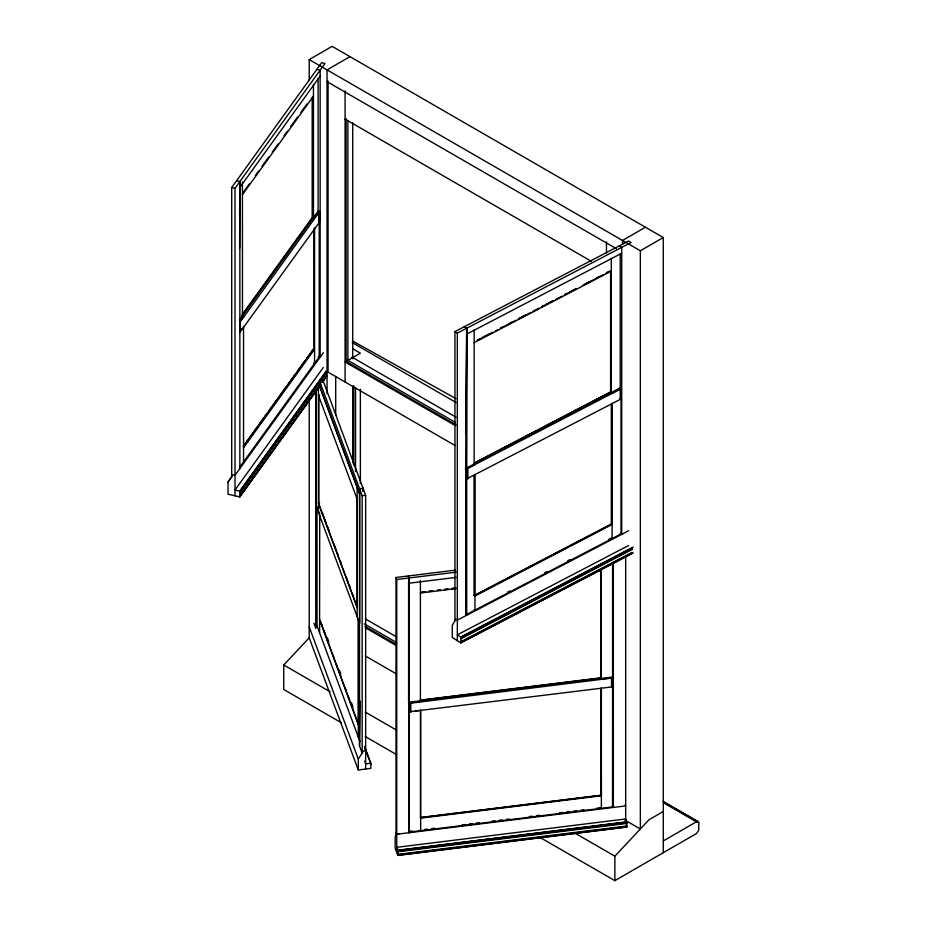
<?xml version="1.0" encoding="UTF-8"?>
<svg xmlns="http://www.w3.org/2000/svg" width="927" height="927" viewBox="0 0 927 927"><rect width="100%" height="100%" fill="white"/><g stroke="black" fill="none" stroke-linecap="round" stroke-linejoin="round"><path stroke-width="1.39" d="M408.703 702.399L409.062 577.985L409.062 832.724L409.062 577.985L408.32 575.968M468.564 477.915L466.003 479.247L620.708 399.143L621.287 388.552L620.221 387.868L465.203 468.738M621.287 388.668L466.003 469.247L474.96 464.578L474.16 464.068M408.749 747.938L408.819 711.936M408.83 703.292L409.062 577.985M465.817 433.743L466.698 328.251L466.003 614.798L466.698 615.238L466.698 328.251L464.3 326.721M239.63 248.169L239.85 181.553L236.559 180.765M363.013 488.216L363.002 491.101L363.013 488.216L359.525 488.645L359.525 745.957L362.167 753.072L362.167 495.76L320.267 382.897M465.817 497.278L465.91 478.494M465.957 469.827L466.698 328.251M239.63 213.384L239.85 181.553L239.85 468.541M239.618 201.738L239.85 181.553M359.525 745.957L360.139 701.067M397.81 855.436L397.845 850.407L396.733 847.313L625.679 818.97L626.814 822.423L626.791 827.093L397.81 855.436L395.157 848.275L395.157 837.417L396.269 833.002L396.733 834.254L625.679 805.911L625.215 804.659M628.726 530.719L457.335 620.128L455.852 619.178L452.295 625.25L452.295 637.498L460.893 642.874L460.893 637.22L457.335 634.833L628.518 545.539M323.372 352.7L235.006 475.261L232.955 474.775L228.054 481.947L228.054 494.195L239.908 496.93L239.908 491.264L235.006 489.977L323.303 367.509M620.684 392.445L621.02 388.378L612.098 393.036L610.499 392.017L474.647 462.886M319.641 211.599L239.734 322.631L239.734 332.631L319.224 222.538L319.56 211.495L318.088 211.136L239.351 320.348M612.886 563.836L612.596 807.313L612.596 685.945M313.975 623.268L315.736 628.008L317.046 625.957L317.046 506.756M364.659 761.148L365.655 763.848L370.846 763.303L370.846 768.344L358.297 769.989L358.297 759.097L363.488 751.021L365.655 750.754L364.659 748.054M231.715 476.594L231.715 187.486L321.692 62.677L324.983 63.476L235.006 188.274L235.006 495.864M239.85 187.439L320.139 76.084M243.442 192.121L249.351 183.905M255.273 175.701L258.656 171.008M262.04 166.315L268.807 156.941M272.19 152.248L278.1 144.033M284.021 135.829L287.405 131.136M290.788 126.443L297.555 117.069M300.939 112.376L306.849 104.16M242.445 194.635L313.465 96.118M242.19 314.624L312.515 217.324L312.515 97.335M242.596 314.728L312.77 217.381L312.77 97.405M239.676 321.692L243.534 316.327L241.344 315.794M319.189 211.402L314.566 217.81L312.364 217.289L312.364 97.3M240.452 330.615L241.993 328.471M243.291 446.327L257.66 426.385M259.351 424.045L266.964 413.488M268.656 411.148L286.408 386.513M288.1 384.172L295.713 373.616M297.405 371.263L305.006 360.719M306.698 358.367L313.465 348.981L314.566 349.247L243.534 447.764M243.43 446.362L313.616 349.027M243.685 446.42L313.871 349.085L313.871 229.096M228.054 481.947L232.26 476.119M239.676 467.243L319.189 356.953L319.224 212.538M239.757 491.125L326.385 370.985M239.908 491.264L326.524 371.124M240.023 491.611L326.64 371.472M240.105 492.11L326.721 371.97M240.128 492.677L326.744 372.538M240.128 495.621L320.024 384.821M321.704 382.48L326.744 375.481M240.105 496.177L319.989 385.377M322.515 381.878L326.721 376.038M239.757 496.999L320.638 384.948M323.013 381.53L326.64 376.501M341.437 722.782L283.732 689.468L283.732 664.995L309.212 637.811L309.212 399.294M539.607 837.197L614.868 880.65L614.868 856.177L649.004 819.746L663.28 811.519M613.211 677.88L410.777 703.176L409.097 703.234L408.598 702.272L612.886 676.988L613.211 677.88L613.129 806.861L408.842 832.145L408.934 703.164M613.211 686.768L408.842 711.82L411.472 711.496M309.212 79.826L309.212 59.595L332.144 46.35L663.28 237.532L663.28 852.701M349.977 56.651L327.046 69.884L327.046 393.778M622.515 244.392L622.515 240.475L645.447 227.231M309.212 59.595L640.348 250.765L663.28 237.532M663.28 840.928L696.397 821.809L698.749 822.272L698.749 830.407L696.397 833.582L614.868 880.65M454.948 331.599L628.68 240.974L631.067 242.503L457.335 333.129L454.948 331.599L454.948 620.719M466.698 334.137L621.716 253.268M477.324 340.186L479.885 338.853M482.446 337.509L488.853 334.172M500.383 328.146L502.955 326.814M509.363 323.477L511.924 322.132M518.332 318.795L526.015 314.774M541.403 306.756L543.964 305.423M546.524 304.079L552.932 300.742M564.473 294.728L567.034 293.384M569.595 292.051L576.003 288.703M584.972 284.021L590.105 281.356M596.513 278.007L599.074 276.675M606.756 272.654L609.329 271.321M477.509 340.302L492.886 332.283M495.447 330.939L498.008 329.606M500.568 328.274L515.957 320.244M518.517 318.911L530.047 312.897M532.619 311.553L539.027 308.216M541.588 306.872L553.118 300.858M555.679 299.525L562.086 296.176M564.659 294.844L576.188 288.818M582.596 285.481L603.106 274.786M605.667 273.442L609.514 271.437M474.16 342.631L611.299 271.09M474.751 462.955L610.603 392.086L610.603 270.649M473.662 463.743L610.789 392.202L610.789 270.777M507.486 592.237L510.047 590.905M544.659 572.851L547.22 571.507M567.718 560.812L570.29 559.479M608.738 539.421L611.299 538.077L612.098 538.587L612.098 403.129M460.789 637.046L633.245 547.081M460.893 637.22L632.075 547.927M460.986 637.591L632.156 548.297M461.043 638.112L632.214 548.807M461.055 638.68L632.237 549.387M461.055 641.623L632.237 552.33M461.043 642.179L632.214 552.874M460.986 642.62L632.156 553.315M460.789 642.921L633.245 552.967M626.756 827.104L626.038 825.157M396.733 834.254L399.375 833.628M319.572 395.134L318.413 395.284L357.312 499.595L357.312 607.672L318.413 503.349L319.572 503.21M362.167 495.76L365.655 495.331L365.655 769.086M319.572 512.11L318.413 512.26L318.413 388.297M395.98 834.115L395.98 577.498L455.458 570.14M395.98 577.498L396.733 579.514L456.2 572.156M409.062 583.21L456.2 577.37M421.588 592.179L424.485 591.913M428.761 591.299L431.658 591.032M437.393 590.314L440.267 589.966M444.566 589.433L447.44 589.074M451.704 588.448L454.601 588.193M421.681 592.423L425.98 591.889M428.853 591.542L433.152 591.009M437.451 590.476L440.325 590.117M444.624 589.584L448.923 589.051M451.797 588.703L456.096 588.17M420.406 593.025L456.258 588.587M596.814 571.194L601.113 570.661M320 620.14L358.309 724.52L359.479 724.381M420.244 700.383L600.963 678.019M613.129 677.66L601.368 679.12L600.87 677.776M415.4 711.009L419.34 710.522M601.148 795.204L420.406 817.475L420.649 818.147L601.368 795.783L601.113 688.761M409.908 831.31L412.527 830.986M424.705 829.48L427.567 829.12M431.878 828.587L434.74 828.24M461.994 824.868L464.867 824.509M469.166 823.976L472.028 823.616M476.339 823.083L479.201 822.736M492.11 821.137L494.983 820.777M499.282 820.244L502.156 819.897M506.455 819.364L509.329 819.004M529.398 816.525L532.272 816.166M536.571 815.633L539.444 815.273M559.526 812.794L562.388 812.434M566.698 811.901L569.56 811.554M573.859 811.021L576.733 810.661M581.032 810.128L583.906 809.769M596.814 808.182L599.676 807.823M397.81 850.221L626.756 821.878M397.845 850.407L626.791 822.064M397.868 850.754L626.814 822.423M397.892 851.229L626.837 822.898M397.892 851.751L626.837 823.408M397.892 854.358L626.837 826.015M397.892 854.845L626.837 826.502M397.868 855.215L626.814 826.872M316.849 69.398L320.139 70.197L320.139 357.185L318.088 356.698M231.715 187.486L235.006 188.274M313.465 363.106L314.566 363.372L314.566 227.903M352.503 340.927L456.038 398.691M616.246 248.621L327.046 81.657L328.065 81.066L328.065 372.179L455.134 445.539M345.087 119.131L591.449 261.368M352.248 342.596L456.13 402.573M353.083 348.958L360.371 353.175L345.087 361.993L455.134 425.539M352.017 357.173L456.096 417.266M455.435 422.469L347.892 360.383L347.892 120.406M456.154 424.948L346.107 361.403L346.107 118.54M365.377 618.923L396.64 636.976M364.288 623.883L396.802 642.666M365.006 626.362L396.269 644.416M365.238 627.672L396.501 645.725M663.083 801.357L698.205 821.635M663.512 801.925L698.749 822.272M663.79 802.979L696.397 821.809M365.238 655.91L396.501 673.964M624.891 820.071L640.348 828.993L640.348 250.765M283.732 664.995L330.139 691.785M365.261 712.063L396.617 730.175M574.728 833.002L614.868 856.177M365.261 736.548L396.617 754.648M619.317 245.852L621.716 247.382L621.716 534.381L620.221 533.419M620.221 397.868L621.287 398.552M611.299 523.964L612.098 524.473L474.96 596.003L474.16 595.493L611.403 524.033L611.403 404.045M474.16 609.618L474.96 610.128L474.96 474.578M612.886 806.189L613.35 807.44L613.35 562.249M601.113 807.649L601.368 808.309L601.368 687.73M322.747 379.757L365.655 495.331M319.421 385.423L359.688 493.859L359.688 623.408L315.887 505.47L315.887 390.313M319.259 385.423L359.525 493.882L359.525 488.645M322.353 512.782L323.871 516.849M324.879 519.56L326.385 523.628M327.393 526.339L329.398 531.762M333.929 543.952L335.945 549.375M336.953 552.086L338.459 556.142M340.476 561.565L341.472 564.276M346.003 576.467L348.019 581.889M349.027 584.601L350.533 588.668M352.55 594.091L353.558 596.791M318.564 503.338L357.312 607.672M420.406 830.013L420.649 830.685L420.649 710.094M327.277 637.66L328.784 641.727M339.352 670.175L340.858 674.242M351.426 702.701L352.932 706.768M321.009 622.84L322.017 625.551M324.021 630.974L325.539 635.041M326.536 637.753L328.552 643.164M333.083 655.366L334.091 658.077M336.095 663.489L337.613 667.556M338.61 670.267L340.626 675.69M345.157 687.88L346.165 690.592M348.17 696.015L349.688 700.082M350.696 702.793L352.7 708.205M357.231 720.406L358.239 723.118M319.722 620.163L358.471 724.497L358.471 619.306M364.543 746.455L371.055 763.987M364.578 746.953L371.09 764.485M317.046 625.957L360 741.635M309.212 626.919L358.297 759.097M309.212 637.811L358.297 769.989M622.515 240.475L622.77 243.268M466.038 470.522L466.269 479.421L466.269 469.421M408.934 712.052L408.842 702.944L420.649 701.484L420.151 700.14L600.893 677.869L600.87 569.989M625.679 555.516L625.679 821.38M621.02 388.378L621.02 533.929L466.003 614.798L466.003 479.247M620.708 389.131L620.708 399.143M620.221 253.755L620.221 389.224M620.221 389.41L620.221 399.421M612.596 563.141L612.596 678.715M612.202 678.228L612.202 687.104M611.588 404.16L611.588 524.149L474.462 595.69L474.462 475.702M611.53 678.332L611.53 687.208M611.299 258.39L611.299 392.527M606.455 241.796L606.455 253.094M601.148 688.854L601.206 795.354L420.487 817.718L420.487 709.943M601.113 569.618L601.113 678.715M474.276 475.586L474.276 595.563M474.16 329.919L474.16 465.424M467.868 468.888L467.868 478.888M467.347 469.143L467.347 479.143M466.849 469.329L466.849 479.329M466.478 469.433L466.478 479.433M457.335 333.129L457.335 640.719M420.406 580.499L420.406 701.079M410.777 703.176L410.777 712.052M410.093 703.245L410.093 712.121M409.502 703.269L409.502 712.145M408.598 581.959L408.598 702.539M396.733 579.514L396.733 852.527M360.371 389.282L360.371 483.523M358.309 619.329L358.309 737.092M357.15 487.046L357.15 616.594M355.528 387.532L355.528 471.38M353.743 385.678L353.743 465.18M352.723 122.688L352.723 358.761M352.723 386.258L352.723 462.874M345.087 90.892L345.087 382.005M335.713 376.42L335.713 415.354M319.722 513.535L319.572 632.759M319.467 212.167L319.467 222.167M318.842 395.226L318.842 503.303M318.088 78.471L318.088 212.492M315.736 390.348L315.736 628.008M313.465 84.82L313.465 218.911M243.534 326.327L243.534 461.878M242.445 181.924L242.445 316.061M240.325 321.982L240.325 331.982M240.035 322.341L240.035 332.341"/></g></svg>
